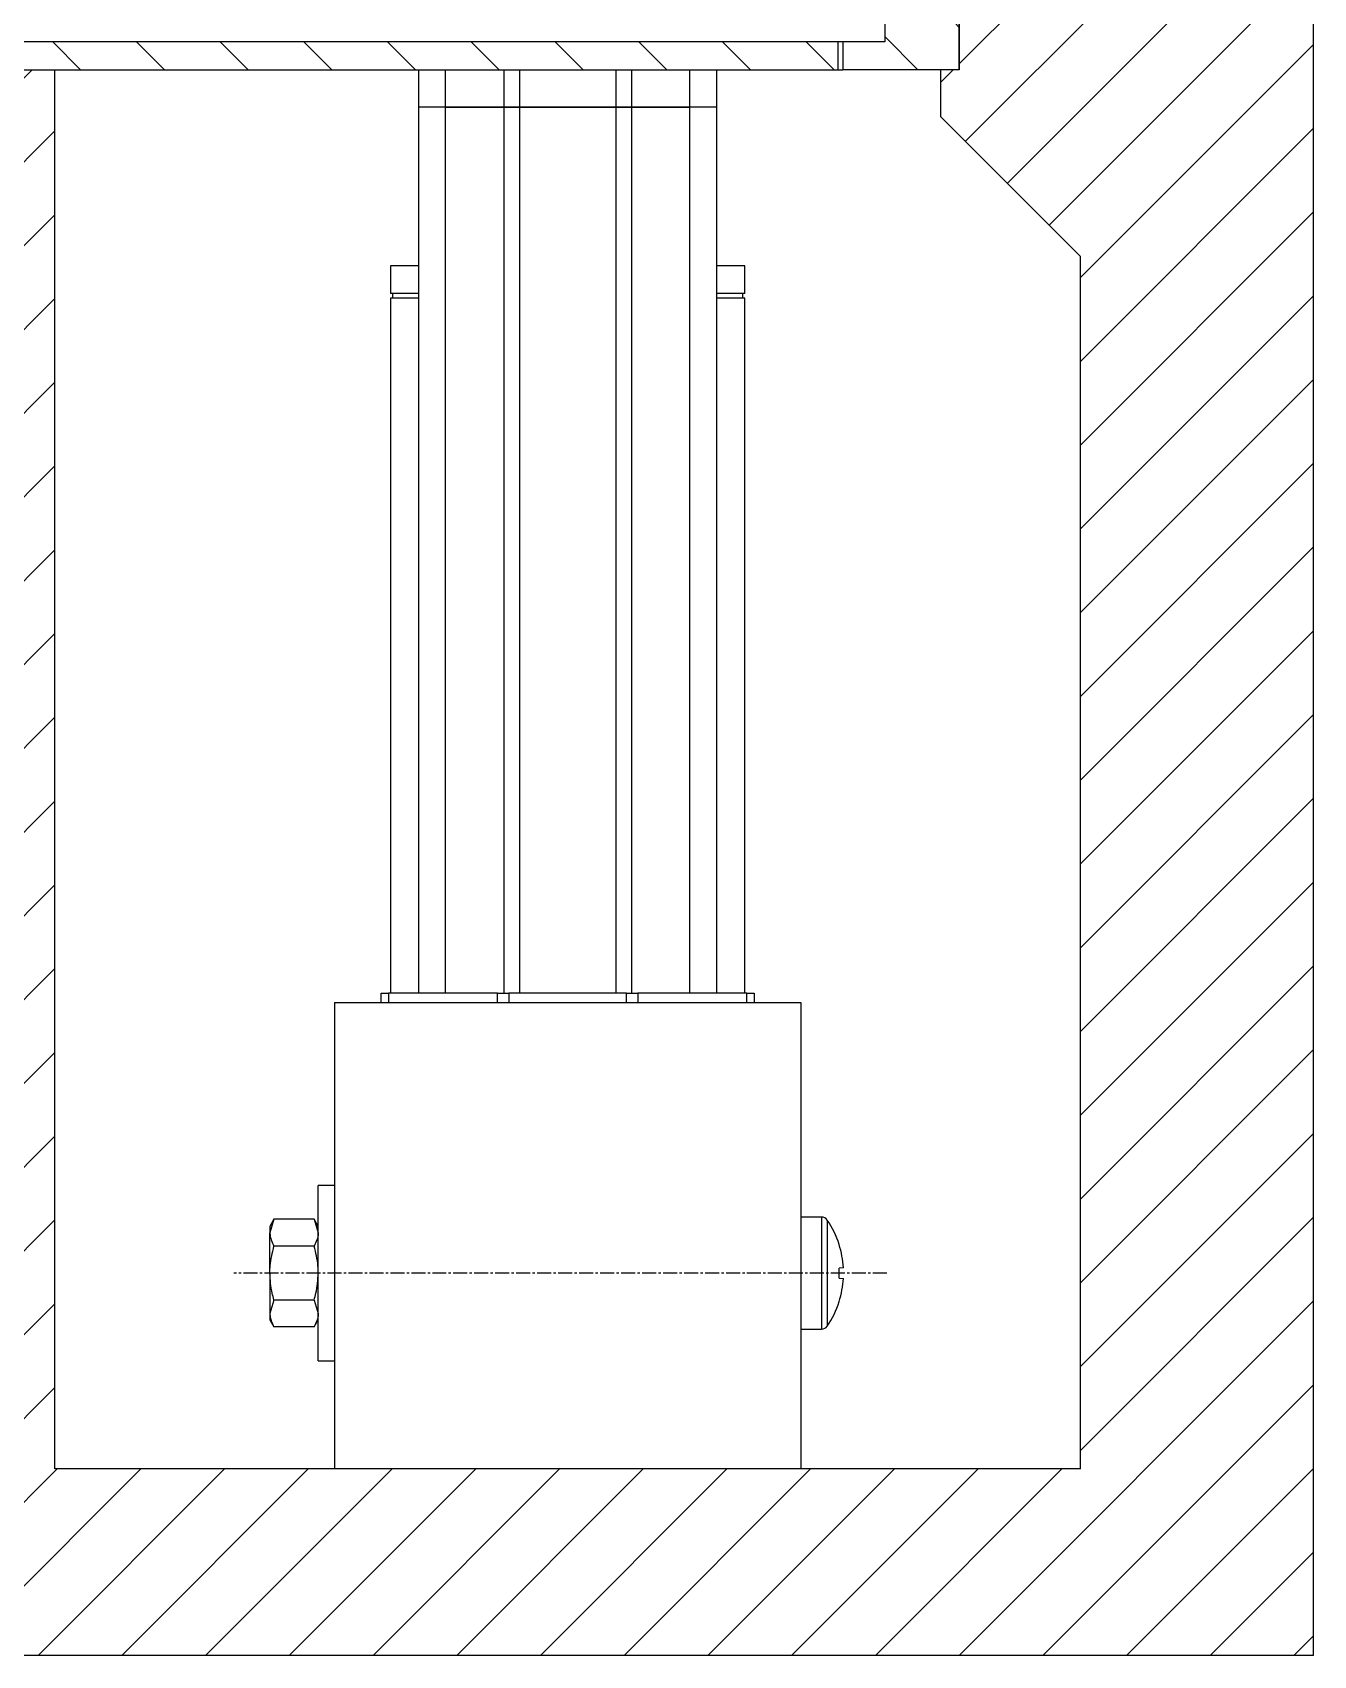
# Model space of a CAD drawing. Header units: millimetres. Extents: x 2 to 1186, y 2 to 838.
# Drawn here: x 616.1 to 684.8, y 562.5 to 649.5 of the extents above; entities that cross this region are included whole.
import ezdxf

# ---------------------------------------------------------------- set-up
doc = ezdxf.new("R2010")
doc.units = ezdxf.units.MM
doc.linetypes.add('CENTER2', pattern=[1.125, 0.75, -0.125, 0.125, -0.125])

# ---------------------------------------------------------------- blocks, each defined once
blk = doc.blocks.new('*U140')
at = {"color": 0, "linetype": 'CENTER2', "transparency": 16777216}
blk.add_line((4.058, 0), (-30.971, 0), dxfattribs=at)

msp = doc.modelspace()

# ---------------------------------------------------------------- hatches: boundary and pattern name
h = msp.add_hatch()
h.set_pattern_fill('ANSI31', color=256)
h.paths.add_polyline_path([(684.811, 682.529), (679.811, 682.529), (679.811, 667.529), (677.061, 667.529), (677.061, 663.129), (676.861, 663.129), (676.861, 662.129), (676.061, 661.915), (675.261, 662.129), (675.261, 663.129), (675.061, 663.129), (675.061, 667.529), (664.811, 667.529), (664.811, 650.029), (665.811, 650.029), (665.811, 647.529), (664.811, 647.529), (664.811, 645.029), (672.311, 637.529), (672.311, 572.529), (617.311, 572.529), (617.311, 647.529), (604.811, 647.529), (604.811, 562.529), (684.811, 562.529)])
h = msp.add_hatch()
h.set_pattern_fill('ANSI31', color=256, angle=90)
edge = h.paths.add_edge_path()
edge.add_line((609.811, 667.529), (604.811, 667.529))
edge.add_line((604.811, 667.529), (604.811, 658.529))
edge.add_arc((603.811, 658.529), 1, -90, 0, ccw=False)
edge.add_line((603.811, 657.529), (603.675, 657.529))
edge.add_line((603.675, 657.529), (603.675, 654.529))
edge.add_spline(control_points=[(603.675, 654.529), (603.668, 654.446), (603.653, 654.261), (603.523, 653.995), (603.301, 653.766), (602.958, 653.586), (602.612, 653.541), (602.168, 653.534), (601.765, 653.552), (601.35, 653.741), (601.098, 653.991), (600.966, 654.272), (600.953, 654.456), (600.948, 654.529)], knot_values=[0, 0, 0, 0, 0.065674, 0.146358, 0.228406, 0.314421, 0.447843, 0.500176, 0.666815, 0.760701, 0.855049, 0.94192, 1, 1, 1, 1], degree=3, periodic=0)
edge.add_line((600.948, 654.529), (600.948, 657.529))
edge.add_line((600.948, 657.529), (600.811, 657.529))
edge.add_arc((600.811, 656.529), 1, 90, 180)
edge.add_line((599.811, 656.529), (599.811, 653.529))
edge.add_arc((600.811, 653.529), 1, 180, 270)
edge.add_line((600.811, 652.529), (603.811, 652.529))
edge.add_arc((603.811, 651.529), 1, 0, 90, ccw=False)
edge.add_line((604.811, 651.529), (604.811, 647.529))
edge.add_line((604.811, 647.529), (612.048, 647.529))
edge.add_line((612.048, 647.529), (612.048, 649.029))
edge.add_line((612.048, 649.029), (609.811, 649.029))
edge.add_line((609.811, 649.029), (609.811, 667.529))
h.paths.add_polyline_path([(659.311, 649.029), (612.311, 649.029), (612.311, 647.529), (617.311, 647.529), (659.311, 647.529)])
h.paths.add_polyline_path([(665.811, 650.029), (664.811, 650.029), (664.811, 667.529), (661.811, 667.529), (661.811, 649.029), (659.575, 649.029), (659.575, 647.529), (665.811, 647.529)])

# ---------------------------------------------------------------- linework, layer by layer
at = {"color": 7, "linetype": 'Continuous', "lineweight": 25}
for p, q in [((684.811, 562.529), (684.811, 682.529)), ((661.811, 667.529), (661.811, 649.029)), ((665.811, 647.529), (665.811, 650.029)), ((665.811, 650.029), (665.811, 647.529)), ((659.311, 649.029), (612.311, 649.029)), ((659.311, 647.529), (659.311, 649.029)), ((659.575, 649.029), (659.311, 649.029)), ((659.575, 649.029), (659.575, 647.529)), ((661.811, 649.029), (659.575, 649.029)), ((604.811, 647.529), (617.311, 647.529)), ((617.311, 647.529), (659.311, 647.529)), ((617.311, 572.529), (617.311, 647.529)), ((636.811, 647.529), (636.811, 645.529)), ((638.258, 645.529), (638.258, 647.529)), ((641.399, 645.529), (641.399, 647.529)), ((642.218, 647.529), (642.218, 645.529)), ((647.405, 645.529), (647.405, 647.529)), ((648.224, 647.529), (648.224, 645.529)), ((651.365, 645.529), (651.365, 647.529)), ((652.811, 645.529), (652.811, 647.529)), ((659.311, 647.529), (659.575, 647.529)), ((665.811, 647.529), (659.575, 647.529)), ((664.811, 647.529), (664.811, 645.029)), ((665.811, 647.529), (664.811, 647.529)), ((636.811, 645.529), (636.811, 598.029)), ((638.258, 645.529), (636.811, 645.529)), ((638.258, 645.529), (636.811, 645.529)), ((638.258, 645.529), (641.399, 645.529)), ((638.258, 598.029), (638.258, 645.529)), ((641.399, 645.529), (638.258, 645.529)), ((642.218, 645.529), (641.399, 645.529)), ((641.399, 598.029), (641.399, 645.529)), ((641.399, 645.529), (642.218, 645.529)), ((642.218, 645.529), (647.405, 645.529)), ((642.218, 645.529), (642.218, 598.029)), ((647.405, 645.529), (642.218, 645.529)), ((648.224, 645.529), (647.405, 645.529)), ((647.405, 598.029), (647.405, 645.529)), ((647.405, 645.529), (648.224, 645.529)), ((648.224, 645.529), (651.365, 645.529)), ((648.224, 645.529), (648.224, 598.029)), ((651.365, 645.529), (648.224, 645.529)), ((652.811, 645.529), (651.365, 645.529)), ((651.365, 598.029), (651.365, 645.529)), ((652.811, 645.529), (651.365, 645.529)), ((652.811, 598.029), (652.811, 645.529)), ((664.811, 645.029), (672.311, 637.529)), ((635.311, 637.029), (635.311, 635.529)), ((636.811, 637.029), (635.311, 637.029)), ((654.266, 637.029), (652.811, 637.029)), ((654.311, 637.029), (654.266, 637.029)), ((654.311, 635.529), (654.311, 637.029)), ((672.311, 572.529), (672.311, 637.529)), ((636.811, 635.529), (635.311, 635.529)), ((635.311, 635.279), (635.311, 598.029)), ((636.811, 635.279), (635.311, 635.279)), ((635.411, 635.529), (635.411, 635.279)), ((654.266, 635.529), (652.811, 635.529)), ((654.266, 635.279), (652.811, 635.279)), ((654.211, 635.279), (654.211, 635.529)), ((654.311, 635.529), (654.266, 635.529)), ((654.311, 635.279), (654.266, 635.279)), ((654.311, 598.029), (654.311, 635.279)), ((634.811, 597.529), (634.811, 598.029)), ((634.811, 598.029), (635.202, 598.029)), ((641.042, 598.029), (635.202, 598.029)), ((635.202, 598.029), (635.202, 597.529)), ((641.042, 598.029), (641.652, 598.029)), ((641.042, 597.529), (641.042, 598.029)), ((647.971, 598.029), (641.652, 598.029)), ((641.652, 598.029), (641.652, 597.529)), ((647.405, 598.029), (642.218, 598.029)), ((647.971, 598.029), (648.581, 598.029)), ((647.971, 597.529), (647.971, 598.029)), ((654.421, 598.029), (648.581, 598.029)), ((648.581, 598.029), (648.581, 597.529)), ((654.421, 598.029), (654.811, 598.029)), ((654.421, 597.529), (654.421, 598.029)), ((654.811, 598.029), (654.811, 597.529)), ((632.311, 597.529), (632.311, 572.529)), ((632.311, 597.529), (657.311, 597.529)), ((657.311, 597.529), (657.311, 572.529)), ((632.311, 587.729), (631.436, 587.729)), ((631.436, 578.329), (631.436, 587.729)), ((629.06, 585.916), (628.836, 585.529)), ((629.06, 585.916), (628.836, 585.194)), ((628.836, 585.529), (628.836, 585.194)), ((631.213, 585.916), (629.06, 585.916)), ((631.436, 585.529), (631.213, 585.916)), ((631.213, 585.916), (631.436, 585.194)), ((658.427, 586.029), (657.311, 586.029)), ((658.427, 586.029), (658.427, 580.029)), ((658.723, 585.874), (658.723, 580.185)), ((628.836, 583.029), (628.836, 585.194)), ((631.213, 584.473), (629.06, 584.473)), ((659.366, 584.555), (659.372, 584.559)), ((628.836, 583.029), (628.836, 580.864)), ((659.595, 583.313), (659.366, 583.296)), ((659.366, 582.763), (659.595, 582.746)), ((629.06, 581.586), (628.836, 580.864)), ((631.213, 581.586), (629.06, 581.586)), ((631.213, 581.586), (631.436, 580.864)), ((659.372, 581.499), (659.366, 581.504)), ((628.836, 580.864), (628.836, 580.529)), ((628.836, 580.529), (629.06, 580.143)), ((631.213, 580.143), (631.436, 580.529)), ((631.213, 580.143), (629.06, 580.143)), ((657.311, 580.029), (658.427, 580.029)), ((631.436, 578.329), (632.311, 578.329)), ((672.311, 572.529), (617.311, 572.529)), ((684.811, 562.529), (604.811, 562.529))]:
    msp.add_line(p, q, dxfattribs=at)
for centre, radius, start, end in [((658.427, 585.669), 0.36, 34.67812, 90), ((654.611, 583.029), 5, 17.81958, 34.67812), ((654.592, 583.03), 5.012, 3.24446, 17.71594), ((653.339, 583.029), 6.033, 357.46704, 2.53296), ((654.592, 583.029), 5.012, 342.28406, 356.75554), ((654.611, 583.029), 5, 325.32188, 342.18042), ((658.427, 580.389), 0.36, 270, 325.32188)]:
    msp.add_arc(centre, radius, start, end, dxfattribs=at)
for points, knots in [([(628.836, 585.194), (628.837, 585.177), (628.84, 584.934), (628.954, 584.695), (629.06, 584.473)], [0, 0, 0, 0, 0.0702006, 1, 1, 1, 1]), ([(631.436, 585.194), (631.436, 585.177), (631.433, 584.934), (631.319, 584.695), (631.213, 584.473)], [0, 0, 0, 0, 0.070201, 1, 1, 1, 1]), ([(628.836, 583.029), (628.84, 583.161), (628.852, 583.649), (628.972, 584.125), (629.06, 584.473)], [0, 0, 0, 0, 0.268634, 1, 1, 1, 1]), ([(631.436, 583.029), (631.433, 583.161), (631.421, 583.649), (631.301, 584.125), (631.213, 584.473)], [0, 0, 0, 0, 0.268634, 1, 1, 1, 1]), ([(629.06, 581.586), (629.026, 581.707), (628.895, 582.178), (628.862, 582.666), (628.836, 583.029)], [0, 0, 0, 0, 0.257551, 1, 1, 1, 1]), ([(631.213, 581.586), (631.247, 581.707), (631.378, 582.178), (631.411, 582.666), (631.436, 583.029)], [0, 0, 0, 0, 0.2575513, 1, 1, 1, 1]), ([(628.836, 580.864), (628.837, 580.847), (628.84, 580.604), (628.954, 580.365), (629.06, 580.143)], [0, 0, 0, 0, 0.070201, 1, 1, 1, 1]), ([(631.436, 580.864), (631.436, 580.847), (631.433, 580.604), (631.319, 580.365), (631.213, 580.143)], [0, 0, 0, 0, 0.070201, 1, 1, 1, 1])]:
    msp.add_open_spline(points, degree=3, knots=knots, dxfattribs=at)

# ---------------------------------------------------------------- block references
at = {"linetype": 'CENTER2'}
msp.add_blockref('*U140', (657.869, 583.029), dxfattribs=at)

doc.saveas('drawing.dxf')
